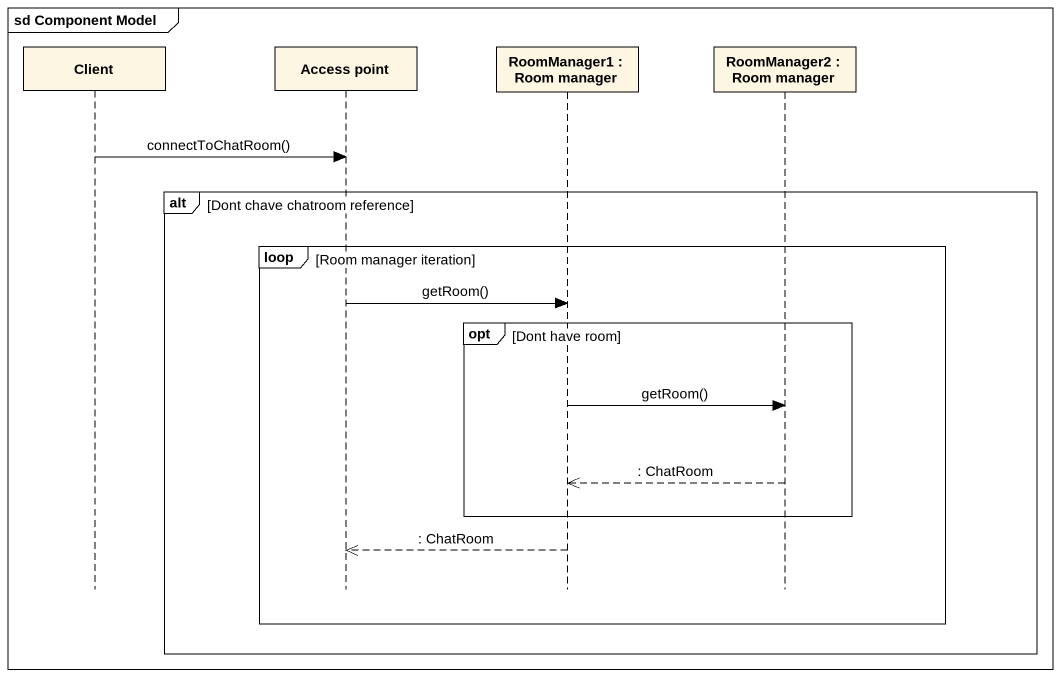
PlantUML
@startuml
mainframe sd Component Model
hide footbox
participant Client
participant "Access point" as Access_point
participant "RoomManager1 : Room manager" as RoomManager1
participant "RoomManager2 : Room manager" as RoomManager2

Client -> Access_point : connectToChatRoom()
alt Dont chave chatroom reference
  loop Room manager iteration
    Access_point -> RoomManager1 : getRoom()
    opt Dont have room
      RoomManager1 -> RoomManager2 : getRoom()
      RoomManager2 -->> RoomManager1 : : ChatRoom
    end
    RoomManager1 -->> Access_point : : ChatRoom
  end
end
@enduml
